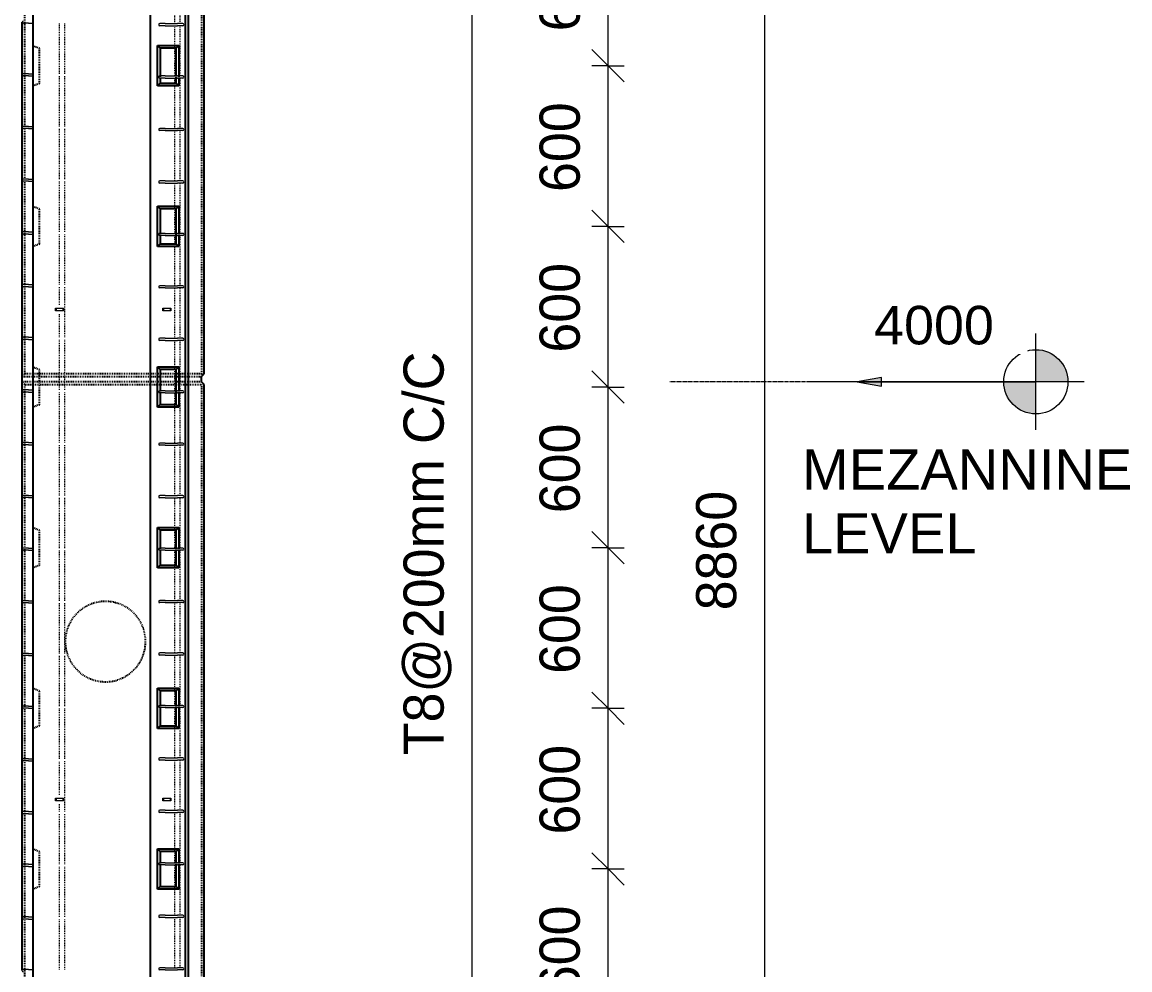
# Model space of a CAD drawing. Header units: millimetres. Extents: x -3132 to 16275, y -2723 to 21287.
# Drawn here: x 2031 to 6169, y 1464 to 5003 of the extents above; entities that cross this region are included whole.
import ezdxf

# ---------------------------------------------------------------- set-up
doc = ezdxf.new("R2010")
doc.units = ezdxf.units.MM
doc.linetypes.add('Dash', pattern=[6.36, 3.18, -3.18])
doc.linetypes.add('Overhead', pattern=[3.97, 2.38, -1.59])
for name, color, linetype, lineweight in [('A-ANNO-DIMS', 211, 'Continuous', 9), ('A-ANNO-DIMS-60', 211, 'Continuous', 9), ('A-FLOR-OVHD', 1, 'Overhead', 18), ('A-GENM', 13, 'Continuous', 18), ('A-WALL', 113, 'Continuous', 25), ('A-WALL-HDLN', 110, 'Dash', 25), ('G-ANNO-DIMS', 111, 'Continuous', 9), ('G-ANNO-TEXT', 231, 'Continuous', 9), ('S-RBAR', 171, 'Continuous', 18)]:
    doc.layers.add(name, color=color, linetype=linetype, lineweight=lineweight)
doc.styles.add('Arial_1', font='arial.ttf', dxfattribs={"height": 150})
doc.styles.add('Arial_2', font='arial.ttf', dxfattribs={"height": 144})
doc.styles.add('Nirmala UI Semilight', font='NirmalaS.ttf', dxfattribs={"height": 150})
doc.dimstyles.new('Arrow_Filled_-_2_5_NI_UI', dxfattribs={"dimscale": 304.8, "dimtxt": 157.104592, "dimasz": 0.393701, "dimexe": 0.19685, "dimexo": 0.0625, "dimgap": 0.19685, "dimtad": 1, "dimdec": 0, "dimzin": 0, "dimdsep": 46, "dimtxsty": 'Nirmala UI Semilight', "dimblk1": 'OBLIQUE', "dimblk2": 'OBLIQUE', "dimsah": 1, "dimcen": 0.09, "dimazin": 0, "dimtfac": 1, "dimtdec": 4, "dimtix": 1, "dimtmove": 0, "dimatfit": 3, "dimfxl": 0.19685, "dimfxlon": 1, "dimtvp": 1, "dimtolj": 1, "dimtzin": 0, "dimarcsym": 2})

# ---------------------------------------------------------------- blocks, each defined once
blk = doc.blocks.new('RR spread anchor face based - RR-SA-2_5-150-1726819-Elevation Front')
at = {"layer": 'A-GENM'}
for p, q in [((2156.2, 6510), (2158.7, 6510)), ((2156.2, 6500), (2156.2, 6510)), ((2158.7, 6500), (2156.2, 6500)), ((2158.7, 6510), (2183.7, 6510)), ((2158.7, 6510), (2158.7, 6500)), ((2183.7, 6500), (2158.7, 6500)), ((2183.7, 6510), (2186.2, 6510)), ((2183.7, 6510), (2183.7, 6500)), ((2186.2, 6500), (2183.7, 6500)), ((2186.2, 6510), (2186.2, 6500))]:
    blk.add_line(p, q, dxfattribs=at)
blk = doc.blocks.new('DIMBLOCK23-Elevation Front')
at = {"layer": 'A-ANNO-DIMS-60'}
for p, q in [((4220, 1840.5), (4160, 1900.5)), ((4220, 1840.5), (4160, 1840.5)), ((4220, 1240.5), (4220, 1840.5)), ((4220, 1840.5), (4280, 1780.5)), ((4220, 1840.5), (4280, 1840.5)), ((4220, 1240.5), (4160, 1300.5)), ((4220, 1240.5), (4160, 1240.5)), ((4220, 1240.5), (4280, 1180.5)), ((4220, 1240.5), (4280, 1240.5))]:
    blk.add_line(p, q, dxfattribs=at)
at = {"layer": 'A-ANNO-DIMS-60', "color": 0, "insert": (3964.3, 1369.1), "char_height": 150, "width": 411.328, "attachment_point": 1, "rotation": 90, "line_spacing_factor": 1.142579, "style": 'Nirmala UI Semilight'}
blk.add_mtext('600', dxfattribs=at)
blk = doc.blocks.new('_Oblique')
at = {"color": 0, "linetype": 'ByBlock', "lineweight": -2}
blk.add_line((-0.5, -0.5), (0.5, 0.5), dxfattribs=at)
blk = doc.blocks.new('DIMBLOCK24-Elevation Front')
at = {"layer": 'A-ANNO-DIMS-60'}
for p, q in [((4220, 2440.5), (4160, 2500.5)), ((4220, 2440.5), (4160, 2440.5)), ((4220, 1840.5), (4220, 2440.5)), ((4220, 2440.5), (4280, 2380.5)), ((4220, 2440.5), (4280, 2440.5)), ((4220, 1840.5), (4160, 1900.5)), ((4220, 1840.5), (4160, 1840.5)), ((4220, 1840.5), (4280, 1780.5)), ((4220, 1840.5), (4280, 1840.5))]:
    blk.add_line(p, q, dxfattribs=at)
at = {"layer": 'A-ANNO-DIMS-60', "color": 0, "insert": (3964.3, 1969.1), "char_height": 150, "width": 411.328, "attachment_point": 1, "rotation": 90, "line_spacing_factor": 1.142579, "style": 'Nirmala UI Semilight'}
blk.add_mtext('600', dxfattribs=at)
blk = doc.blocks.new('DIMBLOCK25-Elevation Front')
at = {"layer": 'A-ANNO-DIMS-60'}
for p, q in [((4220, 3040.5), (4160, 3100.5)), ((4220, 3040.5), (4160, 3040.5)), ((4220, 2440.5), (4220, 3040.5)), ((4220, 3040.5), (4280, 2980.5)), ((4220, 3040.5), (4280, 3040.5)), ((4220, 2440.5), (4160, 2500.5)), ((4220, 2440.5), (4160, 2440.5)), ((4220, 2440.5), (4280, 2380.5)), ((4220, 2440.5), (4280, 2440.5))]:
    blk.add_line(p, q, dxfattribs=at)
at = {"layer": 'A-ANNO-DIMS-60', "color": 0, "insert": (3964.3, 2569.1), "char_height": 150, "width": 411.328, "attachment_point": 1, "rotation": 90, "line_spacing_factor": 1.142579, "style": 'Nirmala UI Semilight'}
blk.add_mtext('600', dxfattribs=at)
blk = doc.blocks.new('DIMBLOCK26-Elevation Front')
at = {"layer": 'A-ANNO-DIMS-60'}
for p, q in [((4220, 3640.5), (4160, 3700.5)), ((4220, 3640.5), (4160, 3640.5)), ((4220, 3040.5), (4220, 3640.5)), ((4220, 3640.5), (4280, 3580.5)), ((4220, 3640.5), (4280, 3640.5)), ((4220, 3040.5), (4160, 3100.5)), ((4220, 3040.5), (4160, 3040.5)), ((4220, 3040.5), (4280, 2980.5)), ((4220, 3040.5), (4280, 3040.5))]:
    blk.add_line(p, q, dxfattribs=at)
at = {"layer": 'A-ANNO-DIMS-60', "color": 0, "insert": (3964.3, 3169.1), "char_height": 150, "width": 411.328, "attachment_point": 1, "rotation": 90, "line_spacing_factor": 1.142579, "style": 'Nirmala UI Semilight'}
blk.add_mtext('600', dxfattribs=at)
blk = doc.blocks.new('DIMBLOCK27-Elevation Front')
at = {"layer": 'A-ANNO-DIMS-60'}
for p, q in [((4220, 4240.5), (4160, 4300.5)), ((4220, 4240.5), (4160, 4240.5)), ((4220, 3640.5), (4220, 4240.5)), ((4220, 4240.5), (4280, 4180.5)), ((4220, 4240.5), (4280, 4240.5)), ((4220, 3640.5), (4160, 3700.5)), ((4220, 3640.5), (4160, 3640.5)), ((4220, 3640.5), (4280, 3580.5)), ((4220, 3640.5), (4280, 3640.5))]:
    blk.add_line(p, q, dxfattribs=at)
at = {"layer": 'A-ANNO-DIMS-60', "color": 0, "insert": (3964.3, 3769.1), "char_height": 150, "width": 411.328, "attachment_point": 1, "rotation": 90, "line_spacing_factor": 1.142579, "style": 'Nirmala UI Semilight'}
blk.add_mtext('600', dxfattribs=at)
blk = doc.blocks.new('DIMBLOCK28-Elevation Front')
at = {"layer": 'A-ANNO-DIMS-60'}
for p, q in [((4220, 4840.5), (4160, 4900.5)), ((4220, 4840.5), (4160, 4840.5)), ((4220, 4240.5), (4220, 4840.5)), ((4220, 4840.5), (4280, 4780.5)), ((4220, 4840.5), (4280, 4840.5)), ((4220, 4240.5), (4160, 4300.5)), ((4220, 4240.5), (4160, 4240.5)), ((4220, 4240.5), (4280, 4180.5)), ((4220, 4240.5), (4280, 4240.5))]:
    blk.add_line(p, q, dxfattribs=at)
at = {"layer": 'A-ANNO-DIMS-60', "color": 0, "insert": (3964.3, 4369.1), "char_height": 150, "width": 411.328, "attachment_point": 1, "rotation": 90, "line_spacing_factor": 1.142579, "style": 'Nirmala UI Semilight'}
blk.add_mtext('600', dxfattribs=at)
blk = doc.blocks.new('DIMBLOCK29-Elevation Front')
at = {"layer": 'A-ANNO-DIMS-60'}
for p, q in [((4220, 5440.5), (4160, 5500.5)), ((4220, 5440.5), (4160, 5440.5)), ((4220, 4840.5), (4220, 5440.5)), ((4220, 5440.5), (4280, 5380.5)), ((4220, 5440.5), (4280, 5440.5)), ((4220, 4840.5), (4160, 4900.5)), ((4220, 4840.5), (4160, 4840.5)), ((4220, 4840.5), (4280, 4780.5)), ((4220, 4840.5), (4280, 4840.5))]:
    blk.add_line(p, q, dxfattribs=at)
at = {"layer": 'A-ANNO-DIMS-60', "color": 0, "insert": (3964.3, 4969.1), "char_height": 150, "width": 411.328, "attachment_point": 1, "rotation": 90, "line_spacing_factor": 1.142579, "style": 'Nirmala UI Semilight'}
blk.add_mtext('600', dxfattribs=at)
blk = doc.blocks.new('DIMBLOCK77-Elevation Front')
at = {"layer": 'A-ANNO-DIMS-60'}
for p, q in [((3711.6, 7345), (3651.6, 7405)), ((3711.6, 7345), (3651.6, 7345)), ((3711.6, 7345), (3711.6, -1275)), ((3711.6, 7345), (3771.6, 7285)), ((3711.6, 7345), (3771.6, 7345)), ((3711.6, -1275), (3651.6, -1215)), ((3711.6, -1275), (3651.6, -1275)), ((3711.6, -1275), (3771.6, -1335)), ((3711.6, -1275), (3771.6, -1275))]:
    blk.add_line(p, q, dxfattribs=at)
at = {"layer": 'A-ANNO-DIMS-60', "color": 0, "insert": (3455.9, 2265.2), "char_height": 150, "width": 1847.55, "attachment_point": 1, "rotation": 90, "line_spacing_factor": 1.142579, "style": 'Nirmala UI Semilight'}
blk.add_mtext('T8@200mm C/C', dxfattribs=at)
blk = doc.blocks.new('DIMBLOCK86-Elevation Front')
at = {"layer": 'A-ANNO-DIMS-60'}
for p, q in [((4804.6, 7465), (4744.6, 7525)), ((4804.6, 7465), (4744.6, 7465)), ((4804.6, 7465), (4804.6, -1395)), ((4804.6, 7465), (4864.6, 7405)), ((4804.6, 7465), (4864.6, 7465)), ((4804.6, -1395), (4744.6, -1335)), ((4804.6, -1395), (4744.6, -1395)), ((4804.6, -1395), (4864.6, -1455)), ((4804.6, -1395), (4864.6, -1395))]:
    blk.add_line(p, q, dxfattribs=at)
at = {"layer": 'A-ANNO-DIMS-60', "color": 0, "insert": (4548.9, 2806.5), "char_height": 150, "width": 548.438, "attachment_point": 1, "rotation": 90, "line_spacing_factor": 1.142579, "style": 'Nirmala UI Semilight'}
blk.add_mtext('8860', dxfattribs=at)
blk = doc.blocks.new('Spot Elevations - M_Spot Elevation - Target Filled-10609-Elevation Front')
at = {"layer": 'G-ANNO-DIMS'}
h = blk.add_hatch(color=256, dxfattribs=at)
edge = h.paths.add_edge_path()
edge.add_line((5900.6, 7660), (6020.6, 7660))
edge.add_arc((5900.6, 7660), 120, 0, 90)
edge.add_line((5900.6, 7780), (5900.6, 7660))
h = blk.add_hatch(color=256, dxfattribs=at)
edge = h.paths.add_edge_path()
edge.add_line((5900.6, 7660), (5780.6, 7660))
edge.add_arc((5900.6, 7660), 120, 180, 270)
edge.add_line((5900.6, 7540), (5900.6, 7660))
for p, q in [((5900.6, 7480), (5900.6, 7840)), ((6080.6, 7660), (5060.6, 7660))]:
    blk.add_line(p, q, dxfattribs=at)
blk.add_circle((5900.6, 7660), 120, dxfattribs=at)

msp = doc.modelspace()

# ---------------------------------------------------------------- hatches: boundary and pattern name
at = {"layer": 'G-ANNO-DIMS'}
msp.add_hatch(color=256, dxfattribs=at).paths.add_polyline_path([(5151.2, 3660), (5241.2, 3644.1), (5241.2, 3675.9)])

# ---------------------------------------------------------------- linework, layer by layer
at = {"layer": 'A-FLOR-OVHD'}
msp.add_line((5151.2, 3660), (4451.2, 3660), dxfattribs=at)
at = {"layer": 'A-WALL'}
for p, q in [((2511.2, -1395), (2511.2, 7465)), ((2641.2, -1395), (2641.2, 7465)), ((2651.2, 7465), (2651.2, -1395)), ((2711.2, 3690), (2711.2, 7465)), ((2071.2, 7060), (2071.2, -1395)), ((2031.2, 4806.8), (2031.2, 5002.9)), ((2536.2, 4765.5), (2536.2, 4915.5)), ((2536.2, 4915.5), (2616.2, 4915.5)), ((2546.2, 4905.5), (2536.2, 4915.5)), ((2546.2, 4905.5), (2546.2, 4802.2)), ((2606.2, 4905.5), (2546.2, 4905.5)), ((2606.2, 4905.5), (2616.2, 4915.5)), ((2606.2, 4802.2), (2606.2, 4905.5)), ((2616.2, 4915.5), (2616.2, 4802.2)), ((2031.2, 4610), (2031.2, 4806)), ((2536.2, 4765.5), (2546.2, 4775.5)), ((2616.2, 4765.5), (2536.2, 4765.5)), ((2546.2, 4794.2), (2546.2, 4775.5)), ((2546.2, 4775.5), (2606.2, 4775.5)), ((2606.2, 4775.5), (2606.2, 4794.2)), ((2606.2, 4775.5), (2616.2, 4765.5)), ((2616.2, 4794.2), (2616.2, 4765.5)), ((2031.2, 4413.2), (2031.2, 4609.2)), ((2031.2, 4216.3), (2031.2, 4412.4)), ((2536.2, 4165.5), (2536.2, 4315.5)), ((2536.2, 4315.5), (2616.2, 4315.5)), ((2546.2, 4305.5), (2536.2, 4315.5)), ((2546.2, 4305.5), (2546.2, 4214.5)), ((2606.2, 4305.5), (2546.2, 4305.5)), ((2606.2, 4305.5), (2616.2, 4315.5)), ((2606.2, 4214.5), (2606.2, 4305.5)), ((2616.2, 4315.5), (2616.2, 4214.5)), ((2031.2, 4019.5), (2031.2, 4215.6)), ((2546.2, 4206.5), (2546.2, 4175.5)), ((2606.2, 4175.5), (2606.2, 4206.5)), ((2616.2, 4206.5), (2616.2, 4165.5)), ((2536.2, 4165.5), (2546.2, 4175.5)), ((2616.2, 4165.5), (2536.2, 4165.5)), ((2546.2, 4175.5), (2606.2, 4175.5)), ((2606.2, 4175.5), (2616.2, 4165.5)), ((2031.2, 3822.7), (2031.2, 4018.8)), ((2031.2, 3625.9), (2031.2, 3821.9)), ((2536.2, 3565.5), (2536.2, 3715.5)), ((2536.2, 3715.5), (2616.2, 3715.5)), ((2546.2, 3705.5), (2536.2, 3715.5)), ((2546.2, 3705.5), (2546.2, 3626.7)), ((2606.2, 3705.5), (2546.2, 3705.5)), ((2606.2, 3705.5), (2616.2, 3715.5)), ((2606.2, 3626.7), (2606.2, 3705.5)), ((2616.2, 3715.5), (2616.2, 3626.7)), ((2701.2, 3680), (2711.2, 3690)), ((2701.2, 3660), (2701.2, 3680)), ((2711.2, 3650), (2701.2, 3660)), ((2711.2, -1395), (2711.2, 3650)), ((2031.2, 3429.1), (2031.2, 3625.1)), ((2546.2, 3618.7), (2546.2, 3575.5)), ((2606.2, 3575.5), (2606.2, 3618.7)), ((2616.2, 3618.7), (2616.2, 3565.5)), ((2536.2, 3565.5), (2546.2, 3575.5)), ((2616.2, 3565.5), (2536.2, 3565.5)), ((2546.2, 3575.5), (2606.2, 3575.5)), ((2606.2, 3575.5), (2616.2, 3565.5)), ((2031.2, 3232.2), (2031.2, 3428.3)), ((2031.2, 3035.4), (2031.2, 3231.5)), ((2536.2, 2965.5), (2536.2, 3115.5)), ((2536.2, 3115.5), (2616.2, 3115.5)), ((2546.2, 3105.5), (2536.2, 3115.5)), ((2546.2, 3105.5), (2546.2, 3039)), ((2606.2, 3105.5), (2546.2, 3105.5)), ((2606.2, 3105.5), (2616.2, 3115.5)), ((2606.2, 3039), (2606.2, 3105.5)), ((2616.2, 3115.5), (2616.2, 3039)), ((2031.2, 2838.6), (2031.2, 3034.7)), ((2546.2, 3031), (2546.2, 2975.5)), ((2606.2, 2975.5), (2606.2, 3031)), ((2616.2, 3031), (2616.2, 2965.5)), ((2536.2, 2965.5), (2546.2, 2975.5)), ((2616.2, 2965.5), (2536.2, 2965.5)), ((2546.2, 2975.5), (2606.2, 2975.5)), ((2606.2, 2975.5), (2616.2, 2965.5)), ((2031.2, 2641.8), (2031.2, 2837.8)), ((2031.2, 2445), (2031.2, 2641)), ((2536.2, 2365.5), (2536.2, 2515.5)), ((2536.2, 2515.5), (2616.2, 2515.5)), ((2546.2, 2505.5), (2536.2, 2515.5)), ((2546.2, 2505.5), (2546.2, 2451.3)), ((2606.2, 2505.5), (2546.2, 2505.5)), ((2606.2, 2505.5), (2616.2, 2515.5)), ((2606.2, 2451.3), (2606.2, 2505.5)), ((2616.2, 2515.5), (2616.2, 2451.3)), ((2031.2, 2248.1), (2031.2, 2444.2)), ((2546.2, 2443.3), (2546.2, 2375.5)), ((2606.2, 2375.5), (2606.2, 2443.3)), ((2616.2, 2443.3), (2616.2, 2365.5)), ((2536.2, 2365.5), (2546.2, 2375.5)), ((2616.2, 2365.5), (2536.2, 2365.5)), ((2546.2, 2375.5), (2606.2, 2375.5)), ((2606.2, 2375.5), (2616.2, 2365.5)), ((2031.2, 2051.3), (2031.2, 2247.4)), ((2031.2, 1854.5), (2031.2, 2050.6)), ((2536.2, 1765.5), (2536.2, 1915.5)), ((2536.2, 1915.5), (2616.2, 1915.5)), ((2546.2, 1905.5), (2536.2, 1915.5)), ((2546.2, 1905.5), (2546.2, 1863.5)), ((2606.2, 1905.5), (2546.2, 1905.5)), ((2606.2, 1905.5), (2616.2, 1915.5)), ((2606.2, 1863.5), (2606.2, 1905.5)), ((2616.2, 1915.5), (2616.2, 1863.5)), ((2031.2, 1657.7), (2031.2, 1853.7)), ((2546.2, 1855.5), (2546.2, 1775.5)), ((2606.2, 1775.5), (2606.2, 1855.5)), ((2616.2, 1855.5), (2616.2, 1765.5)), ((2536.2, 1765.5), (2546.2, 1775.5)), ((2616.2, 1765.5), (2536.2, 1765.5)), ((2546.2, 1775.5), (2606.2, 1775.5)), ((2606.2, 1775.5), (2616.2, 1765.5)), ((2031.2, 1460.9), (2031.2, 1656.9))]:
    msp.add_line(p, q, dxfattribs=at)
at = {"layer": 'A-WALL-HDLN'}
for p, q in [((2041.2, 3690), (2041.2, 7465)), ((2701.2, 7465), (2701.2, 3690)), ((2096.2, 4904.5), (2071.2, 4914.5)), ((2096.2, 4774.5), (2096.2, 4904.5)), ((2546.2, 4802.1), (2546.2, 4794.2)), ((2606.2, 4794.2), (2606.2, 4802.1)), ((2616.2, 4802.1), (2616.2, 4794.2)), ((2096.2, 4774.5), (2071.2, 4764.5)), ((2096.2, 4304.5), (2071.2, 4314.5)), ((2096.2, 4174.5), (2096.2, 4304.5)), ((2546.2, 4214.4), (2546.2, 4206.5)), ((2606.2, 4206.5), (2606.2, 4214.4)), ((2616.2, 4214.4), (2616.2, 4206.5)), ((2096.2, 4174.5), (2071.2, 4164.5)), ((2031.2, 3680), (2041.2, 3690)), ((2701.2, 3690), (2041.2, 3690)), ((2096.2, 3704.5), (2071.2, 3714.5)), ((2096.2, 3574.5), (2096.2, 3704.5)), ((2701.2, 3690), (2706.2, 3685)), ((2031.2, 3680), (2701.2, 3680)), ((2041.2, 3650), (2031.2, 3660)), ((2701.2, 3660), (2031.2, 3660)), ((2041.2, -1395), (2041.2, 3650)), ((2041.2, 3650), (2701.2, 3650)), ((2706.2, 3655), (2701.2, 3650)), ((2701.2, 3650), (2701.2, -1395)), ((2546.2, 3626.7), (2546.2, 3618.8)), ((2606.2, 3618.8), (2606.2, 3626.7)), ((2616.2, 3626.7), (2616.2, 3618.8)), ((2096.2, 3574.5), (2071.2, 3564.5)), ((2096.2, 3104.5), (2071.2, 3114.5)), ((2096.2, 2974.5), (2096.2, 3104.5)), ((2546.2, 3039), (2546.2, 3031)), ((2606.2, 3031), (2606.2, 3039)), ((2616.2, 3039), (2616.2, 3031)), ((2096.2, 2974.5), (2071.2, 2964.5)), ((2096.2, 2504.5), (2071.2, 2514.5)), ((2096.2, 2374.5), (2096.2, 2504.5)), ((2546.2, 2451.2), (2546.2, 2443.3)), ((2606.2, 2443.3), (2606.2, 2451.2)), ((2616.2, 2451.2), (2616.2, 2443.3)), ((2096.2, 2374.5), (2071.2, 2364.5)), ((2096.2, 1904.5), (2071.2, 1914.5)), ((2096.2, 1774.5), (2096.2, 1904.5)), ((2546.2, 1863.5), (2546.2, 1855.6)), ((2606.2, 1855.6), (2606.2, 1863.5)), ((2616.2, 1863.5), (2616.2, 1855.6)), ((2096.2, 1774.5), (2071.2, 1764.5))]:
    msp.add_line(p, q, dxfattribs=at)
for start, end in [(90, 270), (270, 90)]:
    msp.add_arc((2342.3, 2689.8), 150, start, end, dxfattribs=at)
at = {"layer": 'G-ANNO-DIMS'}
for p, q in [((5241.2, 3675.9), (5151.2, 3660)), ((5151.2, 3660), (5241.2, 3644.1)), ((5151.2, 3660), (5587.3, 3660)), ((5241.2, 3644.1), (5241.2, 3675.9)), ((5587.3, 3660), (5818.2, 3660))]:
    msp.add_line(p, q, dxfattribs=at)
at = {"layer": 'S-RBAR', "linetype": 'Dash'}
for p, q in [((2601.2, 4998.1), (2601.2, 5186)), ((2621.2, 4998.1), (2621.2, 5186)), ((2171.2, 4810.4), (2171.2, 4999.2)), ((2191.2, 4810.4), (2191.2, 4999.2)), ((2601.2, 4802.2), (2601.2, 4990.1)), ((2621.2, 4802.2), (2621.2, 4990.1)), ((2171.2, 4613.6), (2171.2, 4802.4)), ((2191.2, 4613.6), (2191.2, 4802.4)), ((2601.2, 4606.3), (2601.2, 4794.2)), ((2621.2, 4606.3), (2621.2, 4794.2)), ((2171.2, 4416.8), (2171.2, 4605.6)), ((2191.2, 4416.8), (2191.2, 4605.6)), ((2601.2, 4410.4), (2601.2, 4598.3)), ((2621.2, 4410.4), (2621.2, 4598.3)), ((2171.2, 4220), (2171.2, 4408.8)), ((2191.2, 4220), (2191.2, 4408.8)), ((2601.2, 4214.5), (2601.2, 4402.4)), ((2621.2, 4214.5), (2621.2, 4402.4)), ((2171.2, 4023.1), (2171.2, 4212)), ((2191.2, 4023.1), (2191.2, 4212)), ((2601.2, 4018.5), (2601.2, 4206.5)), ((2621.2, 4018.5), (2621.2, 4206.5)), ((2171.2, 3947), (2171.2, 4015.1)), ((2191.2, 3826.3), (2191.2, 4015.1)), ((2601.2, 3822.6), (2601.2, 4010.5)), ((2621.2, 3822.6), (2621.2, 4010.5)), ((2171.2, 3826.3), (2171.2, 3913)), ((2171.2, 3629.5), (2171.2, 3818.3)), ((2191.2, 3629.5), (2191.2, 3818.3)), ((2601.2, 3626.7), (2601.2, 3814.6)), ((2621.2, 3626.7), (2621.2, 3814.6)), ((2171.2, 3432.7), (2171.2, 3621.5)), ((2191.2, 3432.7), (2191.2, 3621.5)), ((2601.2, 3430.8), (2601.2, 3618.7)), ((2621.2, 3430.8), (2621.2, 3618.7)), ((2171.2, 3235.9), (2171.2, 3424.7)), ((2191.2, 3235.9), (2191.2, 3424.7)), ((2601.2, 3234.9), (2601.2, 3422.8)), ((2621.2, 3234.9), (2621.2, 3422.8)), ((2171.2, 3039), (2171.2, 3227.9)), ((2191.2, 3039), (2191.2, 3227.9)), ((2601.2, 3039), (2601.2, 3226.9)), ((2621.2, 3039), (2621.2, 3226.9)), ((2171.2, 2842.2), (2171.2, 3031)), ((2191.2, 2842.2), (2191.2, 3031)), ((2601.2, 2843.1), (2601.2, 3031)), ((2621.2, 2843.1), (2621.2, 3031)), ((2171.2, 2645.4), (2171.2, 2834.2)), ((2191.2, 2645.4), (2191.2, 2834.2)), ((2601.2, 2647.2), (2601.2, 2835.1)), ((2621.2, 2647.2), (2621.2, 2835.1)), ((2171.2, 2448.6), (2171.2, 2637.4)), ((2191.2, 2448.6), (2191.2, 2637.4)), ((2601.2, 2451.3), (2601.2, 2639.2)), ((2621.2, 2451.3), (2621.2, 2639.2)), ((2601.2, 2255.4), (2601.2, 2443.3)), ((2621.2, 2255.4), (2621.2, 2443.3)), ((2171.2, 2251.8), (2171.2, 2440.6)), ((2191.2, 2251.8), (2191.2, 2440.6)), ((2171.2, 2117), (2171.2, 2243.8)), ((2191.2, 2054.9), (2191.2, 2243.8)), ((2601.2, 2059.5), (2601.2, 2247.4)), ((2621.2, 2059.5), (2621.2, 2247.4)), ((2171.2, 2054.9), (2171.2, 2083)), ((2171.2, 1858.1), (2171.2, 2046.9)), ((2191.2, 1858.1), (2191.2, 2046.9)), ((2601.2, 1863.5), (2601.2, 2051.5)), ((2621.2, 1863.5), (2621.2, 2051.5)), ((2171.2, 1661.3), (2171.2, 1850.1)), ((2191.2, 1661.3), (2191.2, 1850.1)), ((2601.2, 1667.6), (2601.2, 1855.5)), ((2621.2, 1667.6), (2621.2, 1855.5)), ((2601.2, 1471.7), (2601.2, 1659.6)), ((2621.2, 1471.7), (2621.2, 1659.6)), ((2171.2, 1464.5), (2171.2, 1653.3)), ((2191.2, 1464.5), (2191.2, 1653.3))]:
    msp.add_line(p, q, dxfattribs=at)
at = {"layer": 'S-RBAR'}
for p, q in [((2055.2, 4999.2), (2035.2, 4999.2)), ((2055.2, 4999.2), (2071.2, 4999.2)), ((2565.2, 4998.1), (2545.2, 4998.1)), ((2565.2, 4990.1), (2545.2, 4990.1)), ((2565.2, 4998.1), (2611.2, 4998.1)), ((2565.2, 4990.1), (2611.2, 4990.1)), ((2631.2, 4998.1), (2611.2, 4998.1)), ((2631.2, 4990.1), (2611.2, 4990.1)), ((2055.2, 4810.4), (2035.2, 4810.4)), ((2055.2, 4802.4), (2035.2, 4802.4)), ((2055.2, 4810.4), (2071.2, 4810.4)), ((2055.2, 4802.4), (2071.2, 4802.4)), ((2565.2, 4802.2), (2545.2, 4802.2)), ((2565.2, 4802.2), (2611.2, 4802.2)), ((2631.2, 4802.2), (2611.2, 4802.2)), ((2565.2, 4794.2), (2545.2, 4794.2)), ((2565.2, 4794.2), (2611.2, 4794.2)), ((2631.2, 4794.2), (2611.2, 4794.2)), ((2055.2, 4613.6), (2035.2, 4613.6)), ((2055.2, 4605.6), (2035.2, 4605.6)), ((2055.2, 4613.6), (2071.2, 4613.6)), ((2055.2, 4605.6), (2071.2, 4605.6)), ((2565.2, 4606.3), (2545.2, 4606.3)), ((2565.2, 4598.3), (2545.2, 4598.3)), ((2565.2, 4606.3), (2611.2, 4606.3)), ((2565.2, 4598.3), (2611.2, 4598.3)), ((2631.2, 4606.3), (2611.2, 4606.3)), ((2631.2, 4598.3), (2611.2, 4598.3)), ((2055.2, 4416.8), (2035.2, 4416.8)), ((2055.2, 4408.8), (2035.2, 4408.8)), ((2055.2, 4416.8), (2071.2, 4416.8)), ((2055.2, 4408.8), (2071.2, 4408.8)), ((2565.2, 4410.4), (2545.2, 4410.4)), ((2565.2, 4402.4), (2545.2, 4402.4)), ((2565.2, 4410.4), (2611.2, 4410.4)), ((2565.2, 4402.4), (2611.2, 4402.4)), ((2631.2, 4410.4), (2611.2, 4410.4)), ((2631.2, 4402.4), (2611.2, 4402.4)), ((2055.2, 4220), (2035.2, 4220)), ((2055.2, 4212), (2035.2, 4212)), ((2055.2, 4220), (2071.2, 4220)), ((2055.2, 4212), (2071.2, 4212)), ((2565.2, 4214.5), (2545.2, 4214.5)), ((2565.2, 4206.5), (2545.2, 4206.5)), ((2565.2, 4214.5), (2611.2, 4214.5)), ((2565.2, 4206.5), (2611.2, 4206.5)), ((2631.2, 4214.5), (2611.2, 4214.5)), ((2631.2, 4206.5), (2611.2, 4206.5)), ((2055.2, 4023.1), (2035.2, 4023.1)), ((2055.2, 4015.1), (2035.2, 4015.1)), ((2055.2, 4023.1), (2071.2, 4023.1)), ((2055.2, 4015.1), (2071.2, 4015.1)), ((2565.2, 4018.5), (2545.2, 4018.5)), ((2565.2, 4018.5), (2611.2, 4018.5)), ((2631.2, 4018.5), (2611.2, 4018.5)), ((2565.2, 4010.5), (2545.2, 4010.5)), ((2565.2, 4010.5), (2611.2, 4010.5)), ((2631.2, 4010.5), (2611.2, 4010.5)), ((2055.2, 3826.3), (2035.2, 3826.3)), ((2055.2, 3818.3), (2035.2, 3818.3)), ((2055.2, 3826.3), (2071.2, 3826.3)), ((2055.2, 3818.3), (2071.2, 3818.3)), ((2565.2, 3822.6), (2545.2, 3822.6)), ((2565.2, 3814.6), (2545.2, 3814.6)), ((2565.2, 3822.6), (2611.2, 3822.6)), ((2565.2, 3814.6), (2611.2, 3814.6)), ((2631.2, 3822.6), (2611.2, 3822.6)), ((2631.2, 3814.6), (2611.2, 3814.6)), ((2055.2, 3629.5), (2035.2, 3629.5)), ((2055.2, 3621.5), (2035.2, 3621.5)), ((2055.2, 3629.5), (2071.2, 3629.5)), ((2055.2, 3621.5), (2071.2, 3621.5)), ((2565.2, 3626.7), (2545.2, 3626.7)), ((2565.2, 3618.7), (2545.2, 3618.7)), ((2565.2, 3626.7), (2611.2, 3626.7)), ((2565.2, 3618.7), (2611.2, 3618.7)), ((2631.2, 3626.7), (2611.2, 3626.7)), ((2631.2, 3618.7), (2611.2, 3618.7)), ((2055.2, 3432.7), (2035.2, 3432.7)), ((2055.2, 3424.7), (2035.2, 3424.7)), ((2055.2, 3432.7), (2071.2, 3432.7)), ((2055.2, 3424.7), (2071.2, 3424.7)), ((2565.2, 3430.8), (2545.2, 3430.8)), ((2565.2, 3422.8), (2545.2, 3422.8)), ((2565.2, 3430.8), (2611.2, 3430.8)), ((2565.2, 3422.8), (2611.2, 3422.8)), ((2631.2, 3430.8), (2611.2, 3430.8)), ((2631.2, 3422.8), (2611.2, 3422.8)), ((2055.2, 3235.9), (2035.2, 3235.9)), ((2055.2, 3227.9), (2035.2, 3227.9)), ((2055.2, 3235.9), (2071.2, 3235.9)), ((2055.2, 3227.9), (2071.2, 3227.9)), ((2565.2, 3234.9), (2545.2, 3234.9)), ((2565.2, 3234.9), (2611.2, 3234.9)), ((2631.2, 3234.9), (2611.2, 3234.9)), ((2565.2, 3226.9), (2545.2, 3226.9)), ((2565.2, 3226.9), (2611.2, 3226.9)), ((2631.2, 3226.9), (2611.2, 3226.9)), ((2055.2, 3039), (2035.2, 3039)), ((2055.2, 3031), (2035.2, 3031)), ((2055.2, 3039), (2071.2, 3039)), ((2055.2, 3031), (2071.2, 3031)), ((2565.2, 3039), (2545.2, 3039)), ((2565.2, 3031), (2545.2, 3031)), ((2565.2, 3039), (2611.2, 3039)), ((2565.2, 3031), (2611.2, 3031)), ((2631.2, 3039), (2611.2, 3039)), ((2631.2, 3031), (2611.2, 3031)), ((2055.2, 2842.2), (2035.2, 2842.2)), ((2055.2, 2834.2), (2035.2, 2834.2)), ((2055.2, 2842.2), (2071.2, 2842.2)), ((2055.2, 2834.2), (2071.2, 2834.2)), ((2565.2, 2843.1), (2545.2, 2843.1)), ((2565.2, 2835.1), (2545.2, 2835.1)), ((2565.2, 2843.1), (2611.2, 2843.1)), ((2565.2, 2835.1), (2611.2, 2835.1)), ((2631.2, 2843.1), (2611.2, 2843.1)), ((2631.2, 2835.1), (2611.2, 2835.1)), ((2055.2, 2645.4), (2035.2, 2645.4)), ((2055.2, 2637.4), (2035.2, 2637.4)), ((2055.2, 2645.4), (2071.2, 2645.4)), ((2055.2, 2637.4), (2071.2, 2637.4)), ((2565.2, 2647.2), (2545.2, 2647.2)), ((2565.2, 2639.2), (2545.2, 2639.2)), ((2565.2, 2647.2), (2611.2, 2647.2)), ((2565.2, 2639.2), (2611.2, 2639.2)), ((2631.2, 2647.2), (2611.2, 2647.2)), ((2631.2, 2639.2), (2611.2, 2639.2)), ((2055.2, 2448.6), (2035.2, 2448.6)), ((2055.2, 2448.6), (2071.2, 2448.6)), ((2565.2, 2451.3), (2545.2, 2451.3)), ((2565.2, 2443.3), (2545.2, 2443.3)), ((2565.2, 2451.3), (2611.2, 2451.3)), ((2565.2, 2443.3), (2611.2, 2443.3)), ((2631.2, 2451.3), (2611.2, 2451.3)), ((2631.2, 2443.3), (2611.2, 2443.3)), ((2055.2, 2440.6), (2035.2, 2440.6)), ((2055.2, 2440.6), (2071.2, 2440.6)), ((2055.2, 2251.8), (2035.2, 2251.8)), ((2055.2, 2243.8), (2035.2, 2243.8)), ((2055.2, 2251.8), (2071.2, 2251.8)), ((2055.2, 2243.8), (2071.2, 2243.8)), ((2565.2, 2255.4), (2545.2, 2255.4)), ((2565.2, 2247.4), (2545.2, 2247.4)), ((2565.2, 2255.4), (2611.2, 2255.4)), ((2565.2, 2247.4), (2611.2, 2247.4)), ((2631.2, 2255.4), (2611.2, 2255.4)), ((2631.2, 2247.4), (2611.2, 2247.4)), ((2055.2, 2054.9), (2035.2, 2054.9)), ((2055.2, 2046.9), (2035.2, 2046.9)), ((2055.2, 2054.9), (2071.2, 2054.9)), ((2055.2, 2046.9), (2071.2, 2046.9)), ((2565.2, 2059.5), (2545.2, 2059.5)), ((2565.2, 2051.5), (2545.2, 2051.5)), ((2565.2, 2059.5), (2611.2, 2059.5)), ((2565.2, 2051.5), (2611.2, 2051.5)), ((2631.2, 2059.5), (2611.2, 2059.5)), ((2631.2, 2051.5), (2611.2, 2051.5)), ((2565.2, 1863.5), (2545.2, 1863.5)), ((2565.2, 1863.5), (2611.2, 1863.5)), ((2631.2, 1863.5), (2611.2, 1863.5)), ((2055.2, 1858.1), (2035.2, 1858.1)), ((2055.2, 1850.1), (2035.2, 1850.1)), ((2055.2, 1858.1), (2071.2, 1858.1)), ((2055.2, 1850.1), (2071.2, 1850.1)), ((2565.2, 1855.5), (2545.2, 1855.5)), ((2565.2, 1855.5), (2611.2, 1855.5)), ((2631.2, 1855.5), (2611.2, 1855.5)), ((2055.2, 1661.3), (2035.2, 1661.3)), ((2055.2, 1661.3), (2071.2, 1661.3)), ((2565.2, 1667.6), (2545.2, 1667.6)), ((2565.2, 1659.6), (2545.2, 1659.6)), ((2565.2, 1667.6), (2611.2, 1667.6)), ((2565.2, 1659.6), (2611.2, 1659.6)), ((2631.2, 1667.6), (2611.2, 1667.6)), ((2631.2, 1659.6), (2611.2, 1659.6)), ((2055.2, 1653.3), (2035.2, 1653.3)), ((2055.2, 1653.3), (2071.2, 1653.3)), ((2055.2, 1464.5), (2035.2, 1464.5)), ((2055.2, 1464.5), (2071.2, 1464.5)), ((2565.2, 1471.7), (2545.2, 1471.7)), ((2565.2, 1463.7), (2545.2, 1463.7)), ((2565.2, 1471.7), (2611.2, 1471.7)), ((2565.2, 1463.7), (2611.2, 1463.7)), ((2631.2, 1471.7), (2611.2, 1471.7)), ((2631.2, 1463.7), (2611.2, 1463.7))]:
    msp.add_line(p, q, dxfattribs=at)
for centre, start, end in [((2035.2, 5003.2), 90, 270), ((2545.2, 4994.1), 90, 270), ((2631.2, 4994.1), 270, 90), ((2035.2, 4806.4), 90, 270), ((2545.2, 4798.2), 90, 270), ((2631.2, 4798.2), 270, 90), ((2035.2, 4609.6), 90, 270), ((2545.2, 4602.3), 90, 270), ((2631.2, 4602.3), 270, 90), ((2035.2, 4412.8), 90, 270), ((2545.2, 4406.4), 90, 270), ((2631.2, 4406.4), 270, 90), ((2035.2, 4216), 90, 270), ((2545.2, 4210.5), 90, 270), ((2631.2, 4210.5), 270, 90), ((2035.2, 4019.1), 90, 270), ((2545.2, 4014.5), 90, 270), ((2631.2, 4014.5), 270, 90), ((2035.2, 3822.3), 90, 270), ((2545.2, 3818.6), 90, 270), ((2631.2, 3818.6), 270, 90), ((2035.2, 3625.5), 90, 270), ((2545.2, 3622.7), 90, 270), ((2631.2, 3622.7), 270, 90), ((2035.2, 3428.7), 90, 270), ((2545.2, 3426.8), 90, 270), ((2631.2, 3426.8), 270, 90), ((2035.2, 3231.9), 90, 270), ((2545.2, 3230.9), 90, 270), ((2631.2, 3230.9), 270, 90), ((2035.2, 3035), 90, 270), ((2545.2, 3035), 90, 270), ((2631.2, 3035), 270, 90), ((2035.2, 2838.2), 90, 270), ((2545.2, 2839.1), 90, 270), ((2631.2, 2839.1), 270, 90), ((2035.2, 2641.4), 90, 270), ((2545.2, 2643.2), 90, 270), ((2631.2, 2643.2), 270, 90), ((2035.2, 2444.6), 90, 270), ((2545.2, 2447.3), 90, 270), ((2631.2, 2447.3), 270, 90), ((2035.2, 2247.8), 90, 270), ((2545.2, 2251.4), 90, 270), ((2631.2, 2251.4), 270, 90), ((2035.2, 2050.9), 90, 270), ((2545.2, 2055.5), 90, 270), ((2631.2, 2055.5), 270, 90), ((2545.2, 1859.5), 90, 270), ((2631.2, 1859.5), 270, 90), ((2035.2, 1854.1), 90, 270), ((2035.2, 1657.3), 90, 270), ((2545.2, 1663.6), 90, 270), ((2631.2, 1663.6), 270, 90), ((2035.2, 1460.5), 90, 270), ((2545.2, 1467.7), 90, 270), ((2631.2, 1467.7), 270, 90)]:
    msp.add_arc(centre, 4, start, end, dxfattribs=at)

# ---------------------------------------------------------------- block references
at = {"layer": 'A-GENM'}
for p in [(0, -2575), (400, -2575), (0, -4405), (400, -4405)]:
    msp.add_blockref('RR spread anchor face based - RR-SA-2_5-150-1726819-Elevation Front', p, dxfattribs=at)
at = {"layer": 'G-ANNO-DIMS'}
msp.add_blockref('Spot Elevations - M_Spot Elevation - Target Filled-10609-Elevation Front', (-82.4, -4000), dxfattribs=at)

# ---------------------------------------------------------------- texts
at = {"layer": 'G-ANNO-TEXT', "color": 7, "char_height": 150, "attachment_point": 1, "style": 'Arial_1'}
for s, insert, width in [('MEZANNINE', (4944.4, 3407.4), 1486.329), ('LEVEL', (4944.4, 3169.3), 784.05)]:
    msp.add_mtext(s, dxfattribs=dict(at, insert=insert, width=width))

# ---------------------------------------------------------------- dimensions: what is measured, and where the dimension line sits
at = {"layer": 'A-ANNO-DIMS'}
for base, p1, p2, override, picture, middle in [((4804.6, -1395), (4864.6, 7465), (4864.6, -1395), {"dimpost": '<>', "dimfxl": 8860}, 'DIMBLOCK86-Elevation Front', (4667.1, 3035)), ((4220, 5440.5), (4160, 4840.5), (4160, 5440.5), {"dimpost": '<>', "dimfxl": 600}, 'DIMBLOCK29-Elevation Front', (4082.4, 5140.5)), ((4220, 4840.5), (4160, 4240.5), (4160, 4840.5), {"dimpost": '<>', "dimfxl": 600}, 'DIMBLOCK28-Elevation Front', (4082.4, 4540.5)), ((4220, 4240.5), (4160, 3640.5), (4160, 4240.5), {"dimpost": '<>', "dimfxl": 600}, 'DIMBLOCK27-Elevation Front', (4082.4, 3940.5)), ((4220, 3640.5), (4160, 3040.5), (4160, 3640.5), {"dimpost": '<>', "dimfxl": 600}, 'DIMBLOCK26-Elevation Front', (4082.4, 3340.5)), ((4220, 3040.5), (4160, 2440.5), (4160, 3040.5), {"dimpost": '<>', "dimfxl": 600}, 'DIMBLOCK25-Elevation Front', (4082.4, 2740.5)), ((4220, 2440.5), (4160, 1840.5), (4160, 2440.5), {"dimpost": '<>', "dimfxl": 600}, 'DIMBLOCK24-Elevation Front', (4082.4, 2140.5)), ((4220, 1840.5), (4160, 1240.5), (4160, 1840.5), {"dimpost": '<>', "dimfxl": 600}, 'DIMBLOCK23-Elevation Front', (4082.4, 1540.5))]:
    dim = msp.add_linear_dim(base=base, p1=p1, p2=p2, angle=90, dimstyle='Arrow_Filled_-_2_5_NI_UI', override=override, dxfattribs=at)
    dim.commit()
    dim.dimension.update_dxf_attribs({"geometry": picture, "text_midpoint": middle})
dim = msp.add_linear_dim(base=(3711.6, -1275), p1=(3651.6, 7345), p2=(3651.6, -1275), angle=90, text='T8@200mm C/C', dimstyle='Arrow_Filled_-_2_5_NI_UI', override={"dimpost": '<>', "dimfxl": 8620}, dxfattribs=at)
dim.commit()
dim.dimension.update_dxf_attribs({"geometry": 'DIMBLOCK77-Elevation Front', "text_midpoint": (3562.9, 3035)})

# ---------------------------------------------------------------- next in the draw order: texts
at = {"layer": 'G-ANNO-DIMS', "insert": (5213.9, 3943.7), "char_height": 144, "width": 535.947, "attachment_point": 1, "line_spacing_factor": 0.941778, "style": 'Arial_2', "bg_fill": 3, "box_fill_scale": 1.25, "bg_fill_color": 256, "bg_fill_true_color": 13158600, "bg_fill_transparency": 0}
msp.add_mtext('4000', dxfattribs=at)

doc.saveas('drawing.dxf')
